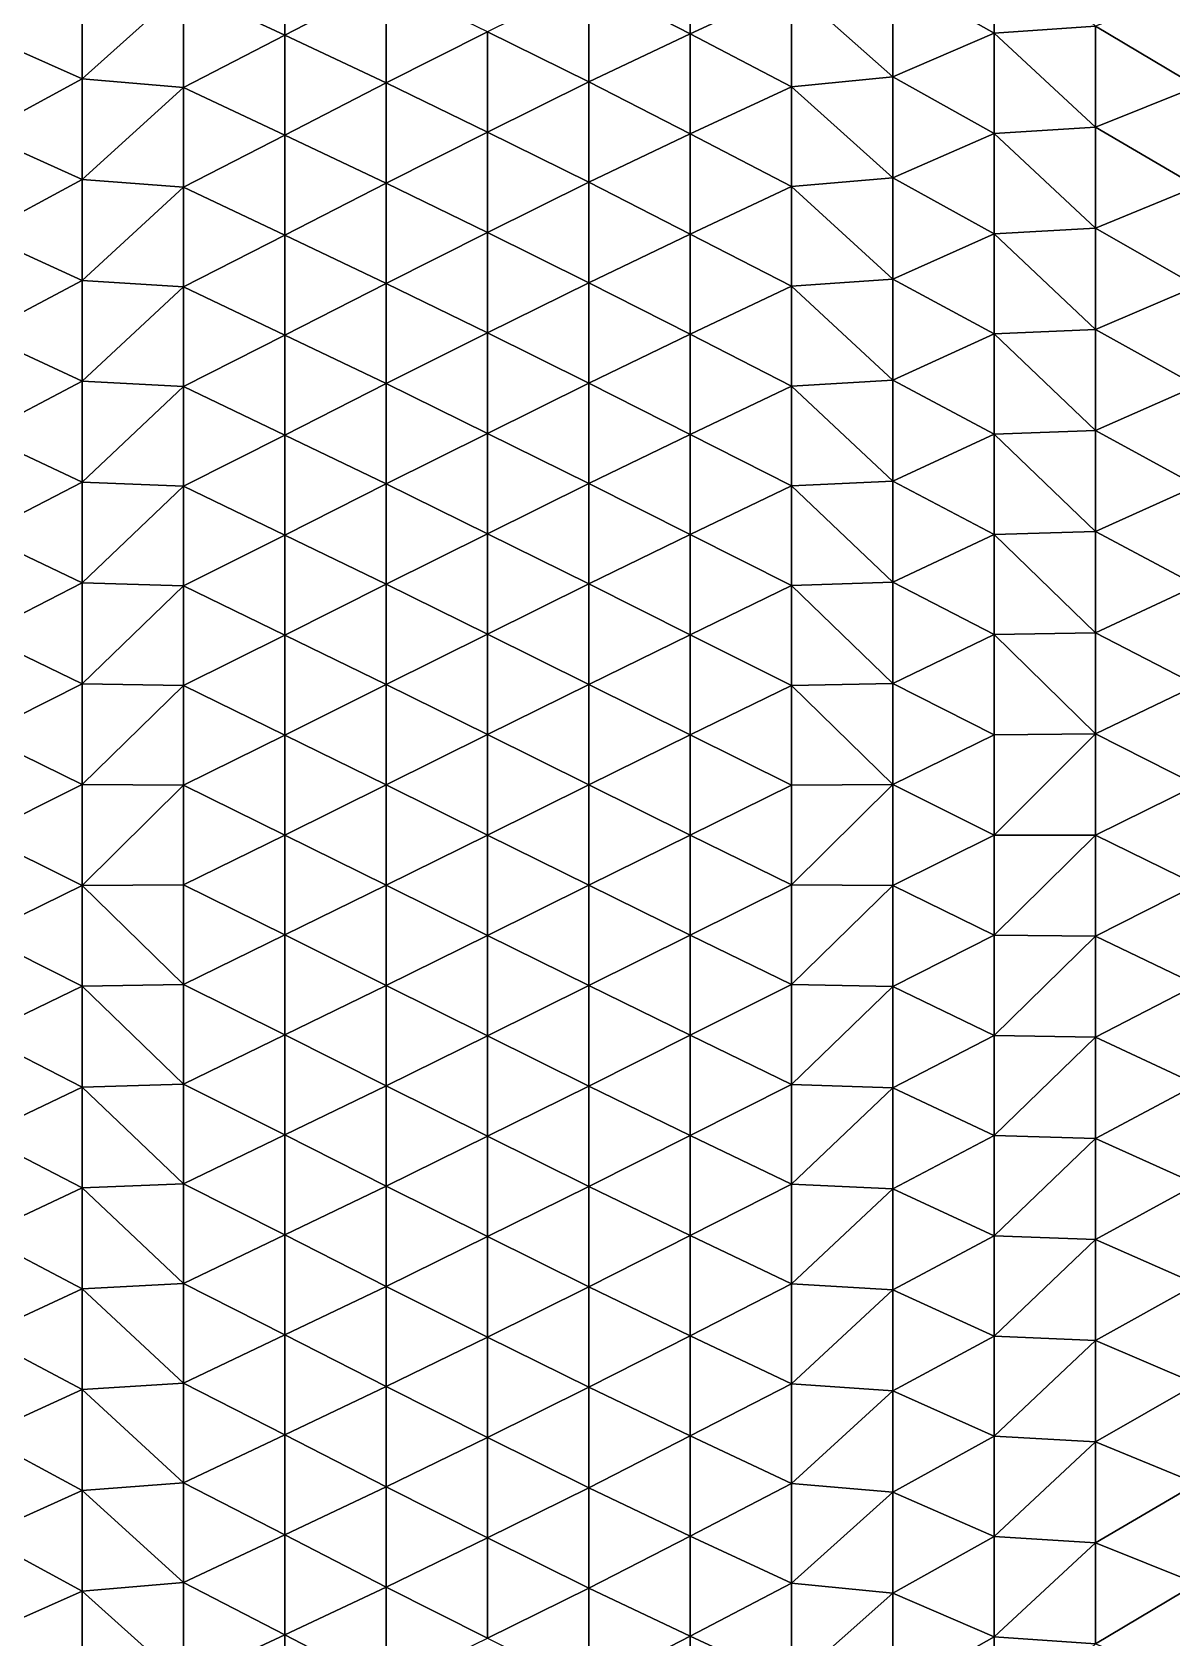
# Model space of a CAD drawing. Header units: inches. Extents: x -160 to 160, y -160 to 160.
# Drawn here: x 47.4 to 103.7, y -39.7 to 39.7 of the extents above; entities that cross this region are included whole.
import ezdxf

# ---------------------------------------------------------------- set-up
doc = ezdxf.new("R2010")
doc.units = ezdxf.units.IN
doc.header["$LTSCALE"] = 35.827254
doc.header["$MEASUREMENT"] = 0
doc.layers.add('1', color=7, linetype='CONTINUOUS')

msp = doc.modelspace()

# ---------------------------------------------------------------- linework, layer by layer
at = {"layer": '1', "linetype": 'CONTINUOUS'}
for points in [[(44.89, 39.583), (49.895, 42.337), (44.89, 44.531), (44.89, 39.583)], [(59.905, 39.511), (59.905, 44.45), (54.9, 41.851), (59.905, 39.511)], [(59.905, 39.511), (64.91, 42.115), (59.905, 44.45), (59.905, 39.511)], [(79.925, 39.583), (79.925, 44.531), (74.92, 42.162), (79.925, 39.583)], [(79.925, 39.583), (84.93, 41.892), (79.925, 44.531), (79.925, 39.583)], [(94.94, 39.604), (94.94, 44.554), (89.935, 42.441), (94.94, 39.604)], [(94.94, 39.604), (99.945, 39.959), (94.94, 44.554), (94.94, 39.604)], [(49.895, 37.356), (49.895, 42.337), (44.89, 39.583), (49.895, 37.356)], [(49.895, 37.356), (54.9, 41.851), (49.895, 42.337), (49.895, 37.356)], [(64.91, 37.16), (64.91, 42.115), (59.905, 39.511), (64.91, 37.16)], [(64.91, 37.16), (69.915, 39.681), (64.91, 42.115), (64.91, 37.16)], [(74.92, 37.202), (74.92, 42.162), (69.915, 39.681), (74.92, 37.202)], [(74.92, 37.202), (79.925, 39.583), (74.92, 42.162), (74.92, 37.202)], [(89.935, 37.448), (89.935, 42.441), (84.93, 41.892), (89.935, 37.448)], [(89.935, 37.448), (94.94, 39.604), (89.935, 42.441), (89.935, 37.448)], [(54.9, 36.927), (54.9, 41.851), (49.895, 37.356), (54.9, 36.927)], [(54.9, 36.927), (59.905, 39.511), (54.9, 41.851), (54.9, 36.927)], [(84.93, 36.964), (84.93, 41.892), (79.925, 39.583), (84.93, 36.964)], [(84.93, 36.964), (89.935, 37.448), (84.93, 41.892), (84.93, 36.964)], [(104.95, 36.968), (104.95, 41.898), (99.945, 39.959), (104.95, 36.968)], [(69.915, 34.721), (69.915, 39.681), (64.91, 37.16), (69.915, 34.721)], [(69.915, 34.721), (74.92, 37.202), (69.915, 39.681), (69.915, 34.721)], [(99.945, 34.964), (99.945, 39.959), (94.94, 39.604), (99.945, 34.964)], [(99.945, 34.964), (104.95, 36.968), (99.945, 39.959), (99.945, 34.964)], [(44.89, 34.635), (49.895, 37.356), (44.89, 39.583), (44.89, 34.635)], [(59.905, 34.572), (59.905, 39.511), (54.9, 36.927), (59.905, 34.572)], [(59.905, 34.572), (64.91, 37.16), (59.905, 39.511), (59.905, 34.572)], [(79.925, 34.635), (79.925, 39.583), (74.92, 37.202), (79.925, 34.635)], [(79.925, 34.635), (84.93, 36.964), (79.925, 39.583), (79.925, 34.635)], [(94.94, 34.653), (94.94, 39.604), (89.935, 37.448), (94.94, 34.653)], [(94.94, 34.653), (99.945, 34.964), (94.94, 39.604), (94.94, 34.653)], [(49.895, 32.375), (49.895, 37.356), (44.89, 34.635), (49.895, 32.375)], [(49.895, 32.375), (54.9, 36.927), (49.895, 37.356), (49.895, 32.375)], [(89.935, 32.455), (89.935, 37.448), (84.93, 36.964), (89.935, 32.455)], [(89.935, 32.455), (94.94, 34.653), (89.935, 37.448), (89.935, 32.455)], [(54.9, 32.004), (54.9, 36.927), (49.895, 32.375), (54.9, 32.004)], [(54.9, 32.004), (59.905, 34.572), (54.9, 36.927), (54.9, 32.004)], [(64.91, 32.206), (64.91, 37.16), (59.905, 34.572), (64.91, 32.206)], [(64.91, 32.206), (69.915, 34.721), (64.91, 37.16), (64.91, 32.206)], [(74.92, 32.241), (74.92, 37.202), (69.915, 34.721), (74.92, 32.241)], [(74.92, 32.241), (79.925, 34.635), (74.92, 37.202), (74.92, 32.241)], [(84.93, 32.035), (84.93, 36.964), (79.925, 34.635), (84.93, 32.035)], [(84.93, 32.035), (89.935, 32.455), (84.93, 36.964), (84.93, 32.035)], [(104.95, 32.039), (104.95, 36.968), (99.945, 34.964), (104.95, 32.039)], [(99.945, 29.969), (99.945, 34.964), (94.94, 34.653), (99.945, 29.969)], [(99.945, 29.969), (104.95, 32.039), (99.945, 34.964), (99.945, 29.969)], [(44.89, 29.687), (49.895, 32.375), (44.89, 34.635), (44.89, 29.687)], [(59.905, 29.634), (59.905, 34.572), (54.9, 32.004), (59.905, 29.634)], [(59.905, 29.634), (64.91, 32.206), (59.905, 34.572), (59.905, 29.634)], [(69.915, 29.761), (69.915, 34.721), (64.91, 32.206), (69.915, 29.761)], [(69.915, 29.761), (74.92, 32.241), (69.915, 34.721), (69.915, 29.761)], [(79.925, 29.687), (79.925, 34.635), (74.92, 32.241), (79.925, 29.687)], [(79.925, 29.687), (84.93, 32.035), (79.925, 34.635), (79.925, 29.687)], [(94.94, 29.703), (94.94, 34.653), (89.935, 32.455), (94.94, 29.703)], [(94.94, 29.703), (99.945, 29.969), (94.94, 34.653), (94.94, 29.703)], [(49.895, 27.394), (49.895, 32.375), (44.89, 29.687), (49.895, 27.394)], [(49.895, 27.394), (54.9, 32.004), (49.895, 32.375), (49.895, 27.394)], [(54.9, 27.08), (54.9, 32.004), (49.895, 27.394), (54.9, 27.08)], [(54.9, 27.08), (59.905, 29.634), (54.9, 32.004), (54.9, 27.08)], [(64.91, 27.251), (64.91, 32.206), (59.905, 29.634), (64.91, 27.251)], [(64.91, 27.251), (69.915, 29.761), (64.91, 32.206), (64.91, 27.251)], [(74.92, 27.281), (74.92, 32.241), (69.915, 29.761), (74.92, 27.281)], [(74.92, 27.281), (79.925, 29.687), (74.92, 32.241), (74.92, 27.281)], [(84.93, 27.107), (84.93, 32.035), (79.925, 29.687), (84.93, 27.107)], [(89.935, 27.462), (89.935, 32.455), (84.93, 32.035), (89.935, 27.462)], [(84.93, 27.107), (89.935, 27.462), (84.93, 32.035), (84.93, 27.107)], [(89.935, 27.462), (94.94, 29.703), (89.935, 32.455), (89.935, 27.462)], [(104.95, 27.11), (104.95, 32.039), (99.945, 29.969), (104.95, 27.11)], [(44.89, 24.739), (49.895, 27.394), (44.89, 29.687), (44.89, 24.739)], [(59.905, 24.695), (59.905, 29.634), (54.9, 27.08), (59.905, 24.695)], [(59.905, 24.695), (64.91, 27.251), (59.905, 29.634), (59.905, 24.695)], [(69.915, 24.801), (69.915, 29.761), (64.91, 27.251), (69.915, 24.801)], [(69.915, 24.801), (74.92, 27.281), (69.915, 29.761), (69.915, 24.801)], [(79.925, 24.739), (79.925, 29.687), (74.92, 27.281), (79.925, 24.739)], [(79.925, 24.739), (84.93, 27.107), (79.925, 29.687), (79.925, 24.739)], [(94.94, 24.752), (94.94, 29.703), (89.935, 27.462), (94.94, 24.752)], [(99.945, 24.974), (99.945, 29.969), (94.94, 29.703), (99.945, 24.974)], [(94.94, 24.752), (99.945, 24.974), (94.94, 29.703), (94.94, 24.752)], [(99.945, 24.974), (104.95, 27.11), (99.945, 29.969), (99.945, 24.974)], [(49.895, 22.414), (49.895, 27.394), (44.89, 24.739), (49.895, 22.414)], [(49.895, 22.414), (54.9, 27.08), (49.895, 27.394), (49.895, 22.414)], [(54.9, 22.156), (54.9, 27.08), (49.895, 22.414), (54.9, 22.156)], [(54.9, 22.156), (59.905, 24.695), (54.9, 27.08), (54.9, 22.156)], [(64.91, 22.296), (64.91, 27.251), (59.905, 24.695), (64.91, 22.296)], [(64.91, 22.296), (69.915, 24.801), (64.91, 27.251), (64.91, 22.296)], [(74.92, 22.321), (74.92, 27.281), (69.915, 24.801), (74.92, 22.321)], [(74.92, 22.321), (79.925, 24.739), (74.92, 27.281), (74.92, 22.321)], [(84.93, 22.178), (84.93, 27.107), (79.925, 24.739), (84.93, 22.178)], [(89.935, 22.469), (89.935, 27.462), (84.93, 27.107), (89.935, 22.469)], [(84.93, 22.178), (89.935, 22.469), (84.93, 27.107), (84.93, 22.178)], [(89.935, 22.469), (94.94, 24.752), (89.935, 27.462), (89.935, 22.469)], [(104.95, 22.181), (104.95, 27.11), (99.945, 24.974), (104.95, 22.181)], [(44.89, 19.792), (49.895, 22.414), (44.89, 24.739), (44.89, 19.792)], [(59.905, 19.756), (59.905, 24.695), (54.9, 22.156), (59.905, 19.756)], [(59.905, 19.756), (64.91, 22.296), (59.905, 24.695), (59.905, 19.756)], [(69.915, 19.841), (69.915, 24.801), (64.91, 22.296), (69.915, 19.841)], [(69.915, 19.841), (74.92, 22.321), (69.915, 24.801), (69.915, 19.841)], [(79.925, 19.791), (79.925, 24.739), (74.92, 22.321), (79.925, 19.791)], [(79.925, 19.791), (84.93, 22.178), (79.925, 24.739), (79.925, 19.791)], [(94.94, 19.802), (94.94, 24.752), (89.935, 22.469), (94.94, 19.802)], [(99.945, 19.979), (99.945, 24.974), (94.94, 24.752), (99.945, 19.979)], [(94.94, 19.802), (99.945, 19.979), (94.94, 24.752), (94.94, 19.802)], [(99.945, 19.979), (104.95, 22.181), (99.945, 24.974), (99.945, 19.979)], [(49.895, 17.433), (49.895, 22.414), (44.89, 19.792), (49.895, 17.433)], [(49.895, 17.433), (54.9, 22.156), (49.895, 22.414), (49.895, 17.433)], [(64.91, 17.342), (64.91, 22.296), (59.905, 19.756), (64.91, 17.342)], [(64.91, 17.342), (69.915, 19.841), (64.91, 22.296), (64.91, 17.342)], [(74.92, 17.361), (74.92, 22.321), (69.915, 19.841), (74.92, 17.361)], [(74.92, 17.361), (79.925, 19.791), (74.92, 22.321), (74.92, 17.361)], [(89.935, 17.476), (89.935, 22.469), (84.93, 22.178), (89.935, 17.476)], [(89.935, 17.476), (94.94, 19.802), (89.935, 22.469), (89.935, 17.476)], [(54.9, 17.233), (54.9, 22.156), (49.895, 17.433), (54.9, 17.233)], [(54.9, 17.233), (59.905, 19.756), (54.9, 22.156), (54.9, 17.233)], [(84.93, 17.25), (84.93, 22.178), (79.925, 19.791), (84.93, 17.25)], [(84.93, 17.25), (89.935, 17.476), (84.93, 22.178), (84.93, 17.25)], [(104.95, 17.252), (104.95, 22.181), (99.945, 19.979), (104.95, 17.252)], [(69.915, 14.881), (69.915, 19.841), (64.91, 17.342), (69.915, 14.881)], [(69.915, 14.881), (74.92, 17.361), (69.915, 19.841), (69.915, 14.881)], [(99.945, 14.985), (99.945, 19.979), (94.94, 19.802), (99.945, 14.985)], [(99.945, 14.985), (104.95, 17.252), (99.945, 19.979), (99.945, 14.985)], [(44.89, 14.844), (49.895, 17.433), (44.89, 19.792), (44.89, 14.844)], [(59.905, 14.817), (59.905, 19.756), (54.9, 17.233), (59.905, 14.817)], [(59.905, 14.817), (64.91, 17.342), (59.905, 19.756), (59.905, 14.817)], [(79.925, 14.844), (79.925, 19.791), (74.92, 17.361), (79.925, 14.844)], [(79.925, 14.844), (84.93, 17.25), (79.925, 19.791), (79.925, 14.844)], [(94.94, 14.851), (94.94, 19.802), (89.935, 17.476), (94.94, 14.851)], [(94.94, 14.851), (99.945, 14.985), (94.94, 19.802), (94.94, 14.851)], [(89.935, 12.483), (89.935, 17.476), (84.93, 17.25), (89.935, 12.483)], [(89.935, 12.483), (94.94, 14.851), (89.935, 17.476), (89.935, 12.483)], [(49.895, 12.452), (49.895, 17.433), (44.89, 14.844), (49.895, 12.452)], [(49.895, 12.452), (54.9, 17.233), (49.895, 17.433), (49.895, 12.452)], [(54.9, 12.309), (54.9, 17.233), (49.895, 12.452), (54.9, 12.309)], [(54.9, 12.309), (59.905, 14.817), (54.9, 17.233), (54.9, 12.309)], [(64.91, 12.387), (64.91, 17.342), (59.905, 14.817), (64.91, 12.387)], [(64.91, 12.387), (69.915, 14.881), (64.91, 17.342), (64.91, 12.387)], [(74.92, 12.401), (74.92, 17.361), (69.915, 14.881), (74.92, 12.401)], [(74.92, 12.401), (79.925, 14.844), (74.92, 17.361), (74.92, 12.401)], [(84.93, 12.321), (84.93, 17.25), (79.925, 14.844), (84.93, 12.321)], [(84.93, 12.321), (89.935, 12.483), (84.93, 17.25), (84.93, 12.321)], [(104.95, 12.323), (104.95, 17.252), (99.945, 14.985), (104.95, 12.323)], [(44.89, 9.896), (49.895, 12.452), (44.89, 14.844), (44.89, 9.896)], [(59.905, 9.878), (59.905, 14.817), (54.9, 12.309), (59.905, 9.878)], [(59.905, 9.878), (64.91, 12.387), (59.905, 14.817), (59.905, 9.878)], [(69.915, 9.92), (69.915, 14.881), (64.91, 12.387), (69.915, 9.92)], [(69.915, 9.92), (74.92, 12.401), (69.915, 14.881), (69.915, 9.92)], [(79.925, 9.896), (79.925, 14.844), (74.92, 12.401), (79.925, 9.896)], [(79.925, 9.896), (84.93, 12.321), (79.925, 14.844), (79.925, 9.896)], [(94.94, 9.901), (94.94, 14.851), (89.935, 12.483), (94.94, 9.901)], [(99.945, 9.99), (99.945, 14.985), (94.94, 14.851), (99.945, 9.99)], [(94.94, 9.901), (99.945, 9.99), (94.94, 14.851), (94.94, 9.901)], [(99.945, 9.99), (104.95, 12.323), (99.945, 14.985), (99.945, 9.99)], [(49.895, 7.471), (49.895, 12.452), (44.89, 9.896), (49.895, 7.471)], [(49.895, 7.471), (54.9, 12.309), (49.895, 12.452), (49.895, 7.471)], [(54.9, 7.385), (54.9, 12.309), (49.895, 7.471), (54.9, 7.385)], [(54.9, 7.385), (59.905, 9.878), (54.9, 12.309), (54.9, 7.385)], [(64.91, 7.432), (64.91, 12.387), (59.905, 9.878), (64.91, 7.432)], [(64.91, 7.432), (69.915, 9.92), (64.91, 12.387), (64.91, 7.432)], [(74.92, 7.44), (74.92, 12.401), (69.915, 9.92), (74.92, 7.44)], [(74.92, 7.44), (79.925, 9.896), (74.92, 12.401), (74.92, 7.44)], [(84.93, 7.393), (84.93, 12.321), (79.925, 9.896), (84.93, 7.393)], [(89.935, 7.49), (89.935, 12.483), (84.93, 12.321), (89.935, 7.49)], [(84.93, 7.393), (89.935, 7.49), (84.93, 12.321), (84.93, 7.393)], [(89.935, 7.49), (94.94, 9.901), (89.935, 12.483), (89.935, 7.49)], [(104.95, 7.394), (104.95, 12.323), (99.945, 9.99), (104.95, 7.394)], [(44.89, 4.948), (49.895, 7.471), (44.89, 9.896), (44.89, 4.948)], [(59.905, 4.939), (59.905, 9.878), (54.9, 7.385), (59.905, 4.939)], [(59.905, 4.939), (64.91, 7.432), (59.905, 9.878), (59.905, 4.939)], [(69.915, 4.96), (69.915, 9.92), (64.91, 7.432), (69.915, 4.96)], [(69.915, 4.96), (74.92, 7.44), (69.915, 9.92), (69.915, 4.96)], [(79.925, 4.948), (79.925, 9.896), (74.92, 7.44), (79.925, 4.948)], [(79.925, 4.948), (84.93, 7.393), (79.925, 9.896), (79.925, 4.948)], [(94.94, 4.95), (94.94, 9.901), (89.935, 7.49), (94.94, 4.95)], [(99.945, 4.995), (99.945, 9.99), (94.94, 9.901), (99.945, 4.995)], [(94.94, 4.95), (99.945, 4.995), (94.94, 9.901), (94.94, 4.95)], [(99.945, 4.995), (104.95, 7.394), (99.945, 9.99), (99.945, 4.995)], [(49.895, 2.49), (49.895, 7.471), (44.89, 4.948), (49.895, 2.49)], [(49.895, 2.49), (54.9, 7.385), (49.895, 7.471), (49.895, 2.49)], [(54.9, 2.462), (54.9, 7.385), (49.895, 2.49), (54.9, 2.462)], [(54.9, 2.462), (59.905, 4.939), (54.9, 7.385), (54.9, 2.462)], [(64.91, 2.477), (64.91, 7.432), (59.905, 4.939), (64.91, 2.477)], [(64.91, 2.477), (69.915, 4.96), (64.91, 7.432), (64.91, 2.477)], [(74.92, 2.48), (74.92, 7.44), (69.915, 4.96), (74.92, 2.48)], [(74.92, 2.48), (79.925, 4.948), (74.92, 7.44), (74.92, 2.48)], [(84.93, 2.464), (84.93, 7.393), (79.925, 4.948), (84.93, 2.464)], [(89.935, 2.497), (89.935, 7.49), (84.93, 7.393), (89.935, 2.497)], [(84.93, 2.464), (89.935, 2.497), (84.93, 7.393), (84.93, 2.464)], [(89.935, 2.497), (94.94, 4.95), (89.935, 7.49), (89.935, 2.497)], [(104.95, 2.465), (104.95, 7.394), (99.945, 4.995), (104.95, 2.465)], [(44.89, 0), (49.895, 2.49), (44.89, 4.948), (44.89, 0)], [(59.905, 0), (59.905, 4.939), (54.9, 2.462), (59.905, 0)], [(59.905, 0), (64.91, 2.477), (59.905, 4.939), (59.905, 0)], [(69.915, 0), (69.915, 4.96), (64.91, 2.477), (69.915, 0)], [(69.915, 0), (74.92, 2.48), (69.915, 4.96), (69.915, 0)], [(79.925, 0), (79.925, 4.948), (74.92, 2.48), (79.925, 0)], [(79.925, 0), (84.93, 2.464), (79.925, 4.948), (79.925, 0)], [(94.94, 0), (94.94, 4.95), (89.935, 2.497), (94.94, 0)], [(99.945, 0), (99.945, 4.995), (94.94, 0), (99.945, 0)], [(94.94, 0), (99.945, 4.995), (94.94, 4.95), (94.94, 0)], [(99.945, 0), (104.95, 2.465), (99.945, 4.995), (99.945, 0)], [(49.895, -2.49), (49.895, 2.49), (44.89, 0), (49.895, -2.49)], [(49.895, -2.49), (54.9, 2.462), (49.895, 2.49), (49.895, -2.49)], [(54.9, -2.462), (54.9, 2.462), (49.895, -2.49), (54.9, -2.462)], [(54.9, -2.462), (59.905, 0), (54.9, 2.462), (54.9, -2.462)], [(64.91, -2.477), (64.91, 2.477), (59.905, 0), (64.91, -2.477)], [(64.91, -2.477), (69.915, 0), (64.91, 2.477), (64.91, -2.477)], [(74.92, -2.48), (74.92, 2.48), (69.915, 0), (74.92, -2.48)], [(74.92, -2.48), (79.925, 0), (74.92, 2.48), (74.92, -2.48)], [(84.93, -2.464), (84.93, 2.464), (79.925, 0), (84.93, -2.464)], [(89.935, -2.497), (89.935, 2.497), (84.93, -2.464), (89.935, -2.497)], [(84.93, -2.464), (89.935, 2.497), (84.93, 2.464), (84.93, -2.464)], [(89.935, -2.497), (94.94, 0), (89.935, 2.497), (89.935, -2.497)], [(104.95, -2.465), (104.95, 2.465), (99.945, 0), (104.95, -2.465)], [(44.89, -4.948), (49.895, -2.49), (44.89, 0), (44.89, -4.948)], [(59.905, -4.939), (59.905, 0), (54.9, -2.462), (59.905, -4.939)], [(59.905, -4.939), (64.91, -2.477), (59.905, 0), (59.905, -4.939)], [(69.915, -4.96), (69.915, 0), (64.91, -2.477), (69.915, -4.96)], [(69.915, -4.96), (74.92, -2.48), (69.915, 0), (69.915, -4.96)], [(79.925, -4.948), (79.925, 0), (74.92, -2.48), (79.925, -4.948)], [(79.925, -4.948), (84.93, -2.464), (79.925, 0), (79.925, -4.948)], [(94.94, -4.95), (94.94, 0), (89.935, -2.497), (94.94, -4.95)], [(99.945, -4.995), (99.945, 0), (94.94, -4.95), (99.945, -4.995)], [(94.94, -4.95), (99.945, 0), (94.94, 0), (94.94, -4.95)], [(99.945, -4.995), (104.95, -2.465), (99.945, 0), (99.945, -4.995)], [(49.895, -7.471), (49.895, -2.49), (44.89, -4.948), (49.895, -7.471)], [(54.9, -7.385), (54.9, -2.462), (49.895, -2.49), (54.9, -7.385)], [(49.895, -7.471), (54.9, -7.385), (49.895, -2.49), (49.895, -7.471)], [(54.9, -7.385), (59.905, -4.939), (54.9, -2.462), (54.9, -7.385)], [(64.91, -7.432), (64.91, -2.477), (59.905, -4.939), (64.91, -7.432)], [(64.91, -7.432), (69.915, -4.96), (64.91, -2.477), (64.91, -7.432)], [(74.92, -7.44), (74.92, -2.48), (69.915, -4.96), (74.92, -7.44)], [(74.92, -7.44), (79.925, -4.948), (74.92, -2.48), (74.92, -7.44)], [(84.93, -7.393), (84.93, -2.464), (79.925, -4.948), (84.93, -7.393)], [(84.93, -7.393), (89.935, -2.497), (84.93, -2.464), (84.93, -7.393)], [(89.935, -7.49), (89.935, -2.497), (84.93, -7.393), (89.935, -7.49)], [(89.935, -7.49), (94.94, -4.95), (89.935, -2.497), (89.935, -7.49)], [(104.95, -7.394), (104.95, -2.465), (99.945, -4.995), (104.95, -7.394)], [(44.89, -9.896), (49.895, -7.471), (44.89, -4.948), (44.89, -9.896)], [(59.905, -9.878), (59.905, -4.939), (54.9, -7.385), (59.905, -9.878)], [(59.905, -9.878), (64.91, -7.432), (59.905, -4.939), (59.905, -9.878)], [(69.915, -9.92), (69.915, -4.96), (64.91, -7.432), (69.915, -9.92)], [(69.915, -9.92), (74.92, -7.44), (69.915, -4.96), (69.915, -9.92)], [(79.925, -9.896), (79.925, -4.948), (74.92, -7.44), (79.925, -9.896)], [(79.925, -9.896), (84.93, -7.393), (79.925, -4.948), (79.925, -9.896)], [(94.94, -9.901), (94.94, -4.95), (89.935, -7.49), (94.94, -9.901)], [(94.94, -9.901), (99.945, -4.995), (94.94, -4.95), (94.94, -9.901)], [(99.945, -9.99), (99.945, -4.995), (94.94, -9.901), (99.945, -9.99)], [(99.945, -9.99), (104.95, -7.394), (99.945, -4.995), (99.945, -9.99)], [(49.895, -12.452), (49.895, -7.471), (44.89, -9.896), (49.895, -12.452)], [(54.9, -12.309), (54.9, -7.385), (49.895, -7.471), (54.9, -12.309)], [(49.895, -12.452), (54.9, -12.309), (49.895, -7.471), (49.895, -12.452)], [(54.9, -12.309), (59.905, -9.878), (54.9, -7.385), (54.9, -12.309)], [(64.91, -12.387), (64.91, -7.432), (59.905, -9.878), (64.91, -12.387)], [(64.91, -12.387), (69.915, -9.92), (64.91, -7.432), (64.91, -12.387)], [(74.92, -12.401), (74.92, -7.44), (69.915, -9.92), (74.92, -12.401)], [(74.92, -12.401), (79.925, -9.896), (74.92, -7.44), (74.92, -12.401)], [(84.93, -12.321), (84.93, -7.393), (79.925, -9.896), (84.93, -12.321)], [(84.93, -12.321), (89.935, -7.49), (84.93, -7.393), (84.93, -12.321)], [(89.935, -12.483), (89.935, -7.49), (84.93, -12.321), (89.935, -12.483)], [(89.935, -12.483), (94.94, -9.901), (89.935, -7.49), (89.935, -12.483)], [(104.95, -12.323), (104.95, -7.394), (99.945, -9.99), (104.95, -12.323)], [(44.89, -14.844), (49.895, -12.452), (44.89, -9.896), (44.89, -14.844)], [(59.905, -14.817), (59.905, -9.878), (54.9, -12.309), (59.905, -14.817)], [(59.905, -14.817), (64.91, -12.387), (59.905, -9.878), (59.905, -14.817)], [(69.915, -14.881), (69.915, -9.92), (64.91, -12.387), (69.915, -14.881)], [(69.915, -14.881), (74.92, -12.401), (69.915, -9.92), (69.915, -14.881)], [(79.925, -14.844), (79.925, -9.896), (74.92, -12.401), (79.925, -14.844)], [(79.925, -14.844), (84.93, -12.321), (79.925, -9.896), (79.925, -14.844)], [(94.94, -14.851), (94.94, -9.901), (89.935, -12.483), (94.94, -14.851)], [(94.94, -14.851), (99.945, -9.99), (94.94, -9.901), (94.94, -14.851)], [(99.945, -14.985), (99.945, -9.99), (94.94, -14.851), (99.945, -14.985)], [(99.945, -14.985), (104.95, -12.323), (99.945, -9.99), (99.945, -14.985)], [(49.895, -17.433), (49.895, -12.452), (44.89, -14.844), (49.895, -17.433)], [(54.9, -17.233), (54.9, -12.309), (49.895, -12.452), (54.9, -17.233)], [(49.895, -17.433), (54.9, -17.233), (49.895, -12.452), (49.895, -17.433)], [(54.9, -17.233), (59.905, -14.817), (54.9, -12.309), (54.9, -17.233)], [(64.91, -17.342), (64.91, -12.387), (59.905, -14.817), (64.91, -17.342)], [(64.91, -17.342), (69.915, -14.881), (64.91, -12.387), (64.91, -17.342)], [(74.92, -17.361), (74.92, -12.401), (69.915, -14.881), (74.92, -17.361)], [(74.92, -17.361), (79.925, -14.844), (74.92, -12.401), (74.92, -17.361)], [(84.93, -17.25), (84.93, -12.321), (79.925, -14.844), (84.93, -17.25)], [(84.93, -17.25), (89.935, -12.483), (84.93, -12.321), (84.93, -17.25)], [(89.935, -17.476), (89.935, -12.483), (84.93, -17.25), (89.935, -17.476)], [(89.935, -17.476), (94.94, -14.851), (89.935, -12.483), (89.935, -17.476)], [(104.95, -17.252), (104.95, -12.323), (99.945, -14.985), (104.95, -17.252)], [(44.89, -19.792), (49.895, -17.433), (44.89, -14.844), (44.89, -19.792)], [(59.905, -19.756), (59.905, -14.817), (54.9, -17.233), (59.905, -19.756)], [(59.905, -19.756), (64.91, -17.342), (59.905, -14.817), (59.905, -19.756)], [(69.915, -19.841), (69.915, -14.881), (64.91, -17.342), (69.915, -19.841)], [(69.915, -19.841), (74.92, -17.361), (69.915, -14.881), (69.915, -19.841)], [(79.925, -19.791), (79.925, -14.844), (74.92, -17.361), (79.925, -19.791)], [(79.925, -19.791), (84.93, -17.25), (79.925, -14.844), (79.925, -19.791)], [(94.94, -19.802), (94.94, -14.851), (89.935, -17.476), (94.94, -19.802)], [(94.94, -19.802), (99.945, -14.985), (94.94, -14.851), (94.94, -19.802)], [(99.945, -19.979), (99.945, -14.985), (94.94, -19.802), (99.945, -19.979)], [(99.945, -19.979), (104.95, -17.252), (99.945, -14.985), (99.945, -19.979)], [(49.895, -22.414), (49.895, -17.433), (44.89, -19.792), (49.895, -22.414)], [(54.9, -22.156), (54.9, -17.233), (49.895, -17.433), (54.9, -22.156)], [(49.895, -22.414), (54.9, -22.156), (49.895, -17.433), (49.895, -22.414)], [(54.9, -22.156), (59.905, -19.756), (54.9, -17.233), (54.9, -22.156)], [(64.91, -22.296), (64.91, -17.342), (59.905, -19.756), (64.91, -22.296)], [(64.91, -22.296), (69.915, -19.841), (64.91, -17.342), (64.91, -22.296)], [(74.92, -22.321), (74.92, -17.361), (69.915, -19.841), (74.92, -22.321)], [(74.92, -22.321), (79.925, -19.791), (74.92, -17.361), (74.92, -22.321)], [(84.93, -22.178), (84.93, -17.25), (79.925, -19.791), (84.93, -22.178)], [(84.93, -22.178), (89.935, -17.476), (84.93, -17.25), (84.93, -22.178)], [(104.95, -22.181), (104.95, -17.252), (99.945, -19.979), (104.95, -22.181)], [(89.935, -22.469), (89.935, -17.476), (84.93, -22.178), (89.935, -22.469)], [(89.935, -22.469), (94.94, -19.802), (89.935, -17.476), (89.935, -22.469)], [(44.89, -24.739), (49.895, -22.414), (44.89, -19.792), (44.89, -24.739)], [(59.905, -24.695), (59.905, -19.756), (54.9, -22.156), (59.905, -24.695)], [(59.905, -24.695), (64.91, -22.296), (59.905, -19.756), (59.905, -24.695)], [(79.925, -24.739), (79.925, -19.791), (74.92, -22.321), (79.925, -24.739)], [(79.925, -24.739), (84.93, -22.178), (79.925, -19.791), (79.925, -24.739)], [(94.94, -24.752), (94.94, -19.802), (89.935, -22.469), (94.94, -24.752)], [(94.94, -24.752), (99.945, -19.979), (94.94, -19.802), (94.94, -24.752)], [(69.915, -24.801), (69.915, -19.841), (64.91, -22.296), (69.915, -24.801)], [(69.915, -24.801), (74.92, -22.321), (69.915, -19.841), (69.915, -24.801)], [(99.945, -24.974), (99.945, -19.979), (94.94, -24.752), (99.945, -24.974)], [(99.945, -24.974), (104.95, -22.181), (99.945, -19.979), (99.945, -24.974)], [(54.9, -27.08), (54.9, -22.156), (49.895, -22.414), (54.9, -27.08)], [(54.9, -27.08), (59.905, -24.695), (54.9, -22.156), (54.9, -27.08)], [(84.93, -27.107), (84.93, -22.178), (79.925, -24.739), (84.93, -27.107)], [(84.93, -27.107), (89.935, -22.469), (84.93, -22.178), (84.93, -27.107)], [(104.95, -27.11), (104.95, -22.181), (99.945, -24.974), (104.95, -27.11)], [(49.895, -27.394), (49.895, -22.414), (44.89, -24.739), (49.895, -27.394)], [(49.895, -27.394), (54.9, -27.08), (49.895, -22.414), (49.895, -27.394)], [(64.91, -27.251), (64.91, -22.296), (59.905, -24.695), (64.91, -27.251)], [(64.91, -27.251), (69.915, -24.801), (64.91, -22.296), (64.91, -27.251)], [(74.92, -27.281), (74.92, -22.321), (69.915, -24.801), (74.92, -27.281)], [(74.92, -27.281), (79.925, -24.739), (74.92, -22.321), (74.92, -27.281)], [(89.935, -27.462), (89.935, -22.469), (84.93, -27.107), (89.935, -27.462)], [(89.935, -27.462), (94.94, -24.752), (89.935, -22.469), (89.935, -27.462)], [(44.89, -29.687), (49.895, -27.394), (44.89, -24.739), (44.89, -29.687)], [(59.905, -29.634), (59.905, -24.695), (54.9, -27.08), (59.905, -29.634)], [(59.905, -29.634), (64.91, -27.251), (59.905, -24.695), (59.905, -29.634)], [(69.915, -29.761), (69.915, -24.801), (64.91, -27.251), (69.915, -29.761)], [(69.915, -29.761), (74.92, -27.281), (69.915, -24.801), (69.915, -29.761)], [(79.925, -29.687), (79.925, -24.739), (74.92, -27.281), (79.925, -29.687)], [(79.925, -29.687), (84.93, -27.107), (79.925, -24.739), (79.925, -29.687)], [(94.94, -29.703), (94.94, -24.752), (89.935, -27.462), (94.94, -29.703)], [(94.94, -29.703), (99.945, -24.974), (94.94, -24.752), (94.94, -29.703)], [(99.945, -29.969), (99.945, -24.974), (94.94, -29.703), (99.945, -29.969)], [(99.945, -29.969), (104.95, -27.11), (99.945, -24.974), (99.945, -29.969)], [(49.895, -32.375), (49.895, -27.394), (44.89, -29.687), (49.895, -32.375)], [(54.9, -32.004), (54.9, -27.08), (49.895, -27.394), (54.9, -32.004)], [(49.895, -32.375), (54.9, -32.004), (49.895, -27.394), (49.895, -32.375)], [(54.9, -32.004), (59.905, -29.634), (54.9, -27.08), (54.9, -32.004)], [(64.91, -32.206), (64.91, -27.251), (59.905, -29.634), (64.91, -32.206)], [(64.91, -32.206), (69.915, -29.761), (64.91, -27.251), (64.91, -32.206)], [(74.92, -32.241), (74.92, -27.281), (69.915, -29.761), (74.92, -32.241)], [(74.92, -32.241), (79.925, -29.687), (74.92, -27.281), (74.92, -32.241)], [(84.93, -32.035), (84.93, -27.107), (79.925, -29.687), (84.93, -32.035)], [(84.93, -32.035), (89.935, -27.462), (84.93, -27.107), (84.93, -32.035)], [(89.935, -32.455), (89.935, -27.462), (84.93, -32.035), (89.935, -32.455)], [(89.935, -32.455), (94.94, -29.703), (89.935, -27.462), (89.935, -32.455)], [(104.95, -32.039), (104.95, -27.11), (99.945, -29.969), (104.95, -32.039)], [(44.89, -34.635), (49.895, -32.375), (44.89, -29.687), (44.89, -34.635)], [(59.905, -34.572), (59.905, -29.634), (54.9, -32.004), (59.905, -34.572)], [(59.905, -34.572), (64.91, -32.206), (59.905, -29.634), (59.905, -34.572)], [(69.915, -34.721), (69.915, -29.761), (64.91, -32.206), (69.915, -34.721)], [(69.915, -34.721), (74.92, -32.241), (69.915, -29.761), (69.915, -34.721)], [(79.925, -34.635), (79.925, -29.687), (74.92, -32.241), (79.925, -34.635)], [(79.925, -34.635), (84.93, -32.035), (79.925, -29.687), (79.925, -34.635)], [(94.94, -34.653), (94.94, -29.703), (89.935, -32.455), (94.94, -34.653)], [(94.94, -34.653), (99.945, -29.969), (94.94, -29.703), (94.94, -34.653)], [(99.945, -34.964), (99.945, -29.969), (94.94, -34.653), (99.945, -34.964)], [(99.945, -34.964), (104.95, -32.039), (99.945, -29.969), (99.945, -34.964)], [(49.895, -37.356), (49.895, -32.375), (44.89, -34.635), (49.895, -37.356)], [(54.9, -36.927), (54.9, -32.004), (49.895, -32.375), (54.9, -36.927)], [(49.895, -37.356), (54.9, -36.927), (49.895, -32.375), (49.895, -37.356)], [(54.9, -36.927), (59.905, -34.572), (54.9, -32.004), (54.9, -36.927)], [(64.91, -37.16), (64.91, -32.206), (59.905, -34.572), (64.91, -37.16)], [(64.91, -37.16), (69.915, -34.721), (64.91, -32.206), (64.91, -37.16)], [(74.92, -37.202), (74.92, -32.241), (69.915, -34.721), (74.92, -37.202)], [(74.92, -37.202), (79.925, -34.635), (74.92, -32.241), (74.92, -37.202)], [(84.93, -36.964), (84.93, -32.035), (79.925, -34.635), (84.93, -36.964)], [(84.93, -36.964), (89.935, -32.455), (84.93, -32.035), (84.93, -36.964)], [(89.935, -37.448), (89.935, -32.455), (84.93, -36.964), (89.935, -37.448)], [(89.935, -37.448), (94.94, -34.653), (89.935, -32.455), (89.935, -37.448)], [(104.95, -36.968), (104.95, -32.039), (99.945, -34.964), (104.95, -36.968)], [(44.89, -39.583), (49.895, -37.356), (44.89, -34.635), (44.89, -39.583)], [(59.905, -39.511), (59.905, -34.572), (54.9, -36.927), (59.905, -39.511)], [(59.905, -39.511), (64.91, -37.16), (59.905, -34.572), (59.905, -39.511)], [(69.915, -39.681), (69.915, -34.721), (64.91, -37.16), (69.915, -39.681)], [(69.915, -39.681), (74.92, -37.202), (69.915, -34.721), (69.915, -39.681)], [(79.925, -39.583), (79.925, -34.635), (74.92, -37.202), (79.925, -39.583)], [(79.925, -39.583), (84.93, -36.964), (79.925, -34.635), (79.925, -39.583)], [(94.94, -39.604), (94.94, -34.653), (89.935, -37.448), (94.94, -39.604)], [(94.94, -39.604), (99.945, -34.964), (94.94, -34.653), (94.94, -39.604)], [(99.945, -39.959), (99.945, -34.964), (94.94, -39.604), (99.945, -39.959)], [(99.945, -39.959), (104.95, -36.968), (99.945, -34.964), (99.945, -39.959)], [(54.9, -41.851), (54.9, -36.927), (49.895, -37.356), (54.9, -41.851)], [(54.9, -41.851), (59.905, -39.511), (54.9, -36.927), (54.9, -41.851)], [(64.91, -42.115), (64.91, -37.16), (59.905, -39.511), (64.91, -42.115)], [(64.91, -42.115), (69.915, -39.681), (64.91, -37.16), (64.91, -42.115)], [(74.92, -42.162), (74.92, -37.202), (69.915, -39.681), (74.92, -42.162)], [(74.92, -42.162), (79.925, -39.583), (74.92, -37.202), (74.92, -42.162)], [(84.93, -41.892), (84.93, -36.964), (79.925, -39.583), (84.93, -41.892)], [(84.93, -41.892), (89.935, -37.448), (84.93, -36.964), (84.93, -41.892)], [(104.95, -41.898), (104.95, -36.968), (99.945, -39.959), (104.95, -41.898)], [(49.895, -42.337), (49.895, -37.356), (44.89, -39.583), (49.895, -42.337)], [(49.895, -42.337), (54.9, -41.851), (49.895, -37.356), (49.895, -42.337)], [(89.935, -42.441), (89.935, -37.448), (84.93, -41.892), (89.935, -42.441)], [(89.935, -42.441), (94.94, -39.604), (89.935, -37.448), (89.935, -42.441)], [(44.89, -44.531), (49.895, -42.337), (44.89, -39.583), (44.89, -44.531)], [(59.905, -44.45), (59.905, -39.511), (54.9, -41.851), (59.905, -44.45)], [(59.905, -44.45), (64.91, -42.115), (59.905, -39.511), (59.905, -44.45)], [(79.925, -44.531), (79.925, -39.583), (74.92, -42.162), (79.925, -44.531)], [(79.925, -44.531), (84.93, -41.892), (79.925, -39.583), (79.925, -44.531)], [(94.94, -44.554), (94.94, -39.604), (89.935, -42.441), (94.94, -44.554)], [(94.94, -44.554), (99.945, -39.959), (94.94, -39.604), (94.94, -44.554)]]:
    msp.add_3dface(points, dxfattribs=at)

doc.saveas('drawing.dxf')
